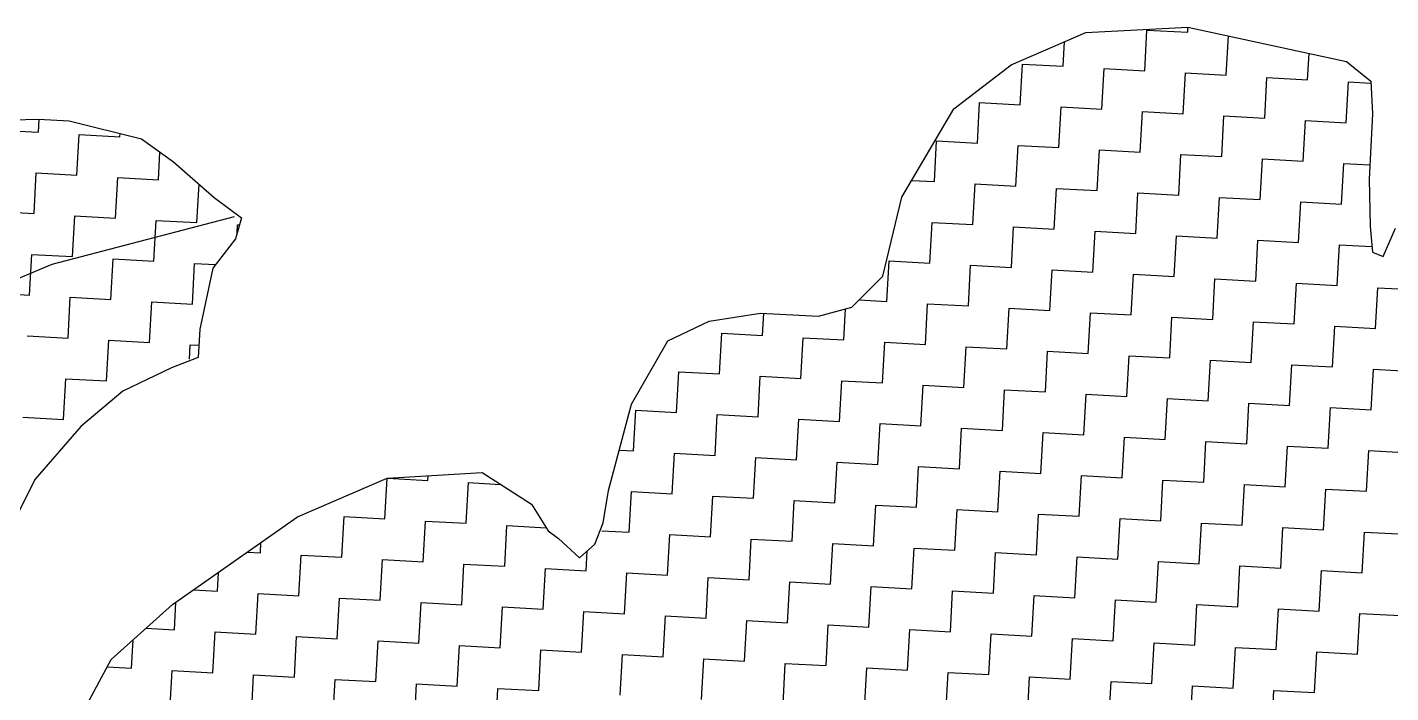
# Model space of a CAD drawing. Header units: metres. Extents: x 277693 to 280943, y 2038920 to 2043234.
# Drawn here: x 279403.3 to 279825, y 2040965.1 to 2041171.1 of the extents above; entities that cross this region are included whole.
import ezdxf

# ---------------------------------------------------------------- set-up
doc = ezdxf.new("R2010")
doc.units = ezdxf.units.M
doc.header["$MEASUREMENT"] = 0
doc.layers.add('LINE_WATER', color=4, linetype='Continuous')
doc.layers.add('POLY_HATCH', color=12, linetype='Continuous')

# ---------------------------------------------------------------- blocks, each defined once
blk = doc.blocks.new('344')
at = {"layer": 'LINE_WATER', "ltscale": 10}
for p, q in [((279411.02, 2041097.71), (279467.35, 2041112.5)), ((279382.61, 2041085.86), (279411.02, 2041097.71))]:
    blk.add_line(p, q, dxfattribs=at)
at = {"layer": 'POLY_HATCH'}
for p, q in [((279707.56, 2041159.43), (279730.65, 2041169.42)), ((279730.65, 2041169.42), (279762.29, 2041171.05)), ((279762.29, 2041171.05), (279811.29, 2041160.46)), ((279811.29, 2041160.46), (279818.85, 2041154.42)), ((279689.9, 2041145.76), (279707.56, 2041159.43)), ((279818.85, 2041154.42), (279819.41, 2041144.25)), ((279673.75, 2041118.49), (279689.9, 2041145.76)), ((279819.41, 2041144.25), (279818.3, 2041124.04)), ((279398.7, 2041142.36), (279406.77, 2041142.65)), ((279406.77, 2041142.65), (279416.27, 2041142.13)), ((279416.27, 2041142.13), (279438.66, 2041136.5)), ((279438.66, 2041136.5), (279448.52, 2041129.37)), ((279448.52, 2041129.37), (279461.1, 2041118.42)), ((279818.3, 2041124.04), (279818.62, 2041109.38)), ((279461.1, 2041118.42), (279469.55, 2041112.1)), ((279667.89, 2041094.04), (279673.75, 2041118.49)), ((279469.55, 2041112.1), (279467.72, 2041105.61)), ((279467.72, 2041105.61), (279460.63, 2041096.49)), ((279818.62, 2041109.38), (279819.31, 2041101.46)), ((279822.61, 2041100.15), (279826.48, 2041108.94)), ((279819.31, 2041101.46), (279822.61, 2041100.15)), ((279460.63, 2041096.49), (279456.66, 2041077.67)), ((279658.35, 2041084.43), (279667.89, 2041094.04)), ((279648.05, 2041081.62), (279658.35, 2041084.43)), ((279614.16, 2041080.11), (279630.07, 2041082.61)), ((279630.07, 2041082.61), (279648.05, 2041081.62)), ((279456.66, 2041077.67), (279456.18, 2041068.92)), ((279601.43, 2041074.05), (279614.16, 2041080.11)), ((279590.2, 2041054.4), (279601.43, 2041074.05)), ((279456.18, 2041068.92), (279447.94, 2041065.71)), ((279447.94, 2041065.71), (279432.89, 2041058.49)), ((279432.89, 2041058.49), (279419.84, 2041047.49)), ((279583.1, 2041027.76), (279590.2, 2041054.4)), ((279419.84, 2041047.49), (279405.73, 2041031.25)), ((279405.73, 2041031.25), (279395.03, 2041009.88)), ((279486.86, 2041019.56), (279514.56, 2041031.54)), ((279514.56, 2041031.54), (279543.96, 2041033.3)), ((279543.96, 2041033.3), (279559.19, 2041023.45)), ((279581.42, 2041017.72), (279583.1, 2041027.76)), ((279559.19, 2041023.45), (279564.38, 2041015.28)), ((279448.17, 2040992.41), (279486.86, 2041019.56)), ((279578.8, 2041011.11), (279581.42, 2041017.72)), ((279564.38, 2041015.28), (279567.63, 2041012.85)), ((279567.63, 2041012.85), (279574.06, 2041006.86)), ((279574.06, 2041006.86), (279578.8, 2041011.11)), ((279429.21, 2040975.43), (279448.17, 2040992.41)), ((279411.62, 2040942.61), (279429.21, 2040975.43))]:
    blk.add_line(p, q, dxfattribs=at)
at = {"layer": 'POLY_HATCH', "linetype": 'Continuous'}
for p, q in [((279748.91, 2041157.6), (279749.61, 2041170.19)), ((279749.61, 2041170.19), (279762.2, 2041169.5)), ((279762.2, 2041169.5), (279762.29, 2041171.05)), ((279723.72, 2041158.99), (279724.14, 2041166.6)), ((279774.11, 2041156.21), (279774.78, 2041168.35)), ((279799.3, 2041154.82), (279799.75, 2041162.96)), ((279710.43, 2041147.09), (279711.13, 2041159.68)), ((279711.13, 2041159.68), (279723.72, 2041158.99)), ((279735.62, 2041145.7), (279736.32, 2041158.29)), ((279736.32, 2041158.29), (279748.91, 2041157.6)), ((279760.82, 2041144.31), (279761.51, 2041156.9)), ((279761.51, 2041156.9), (279774.11, 2041156.21)), ((279786.01, 2041142.92), (279786.7, 2041155.52)), ((279786.7, 2041155.52), (279799.3, 2041154.82)), ((279811.2, 2041141.53), (279811.89, 2041154.13)), ((279811.89, 2041154.13), (279818.88, 2041153.74)), ((279697.14, 2041135.19), (279697.84, 2041147.78)), ((279697.84, 2041147.78), (279710.43, 2041147.09)), ((279722.33, 2041133.8), (279723.03, 2041146.39)), ((279723.03, 2041146.39), (279735.62, 2041145.7)), ((279747.53, 2041132.41), (279748.22, 2041145)), ((279748.22, 2041145), (279760.82, 2041144.31)), ((279772.72, 2041131.02), (279773.41, 2041143.61)), ((279773.41, 2041143.61), (279786.01, 2041142.92)), ((279394.16, 2041139.26), (279406.76, 2041138.57)), ((279406.76, 2041138.57), (279406.98, 2041142.64)), ((279797.91, 2041129.63), (279798.6, 2041142.23)), ((279798.6, 2041142.23), (279811.2, 2041141.53)), ((279418.66, 2041125.28), (279419.35, 2041137.87)), ((279419.35, 2041137.87), (279431.95, 2041137.18)), ((279431.95, 2041137.18), (279432, 2041138.17)), ((279683.85, 2041123.29), (279684.55, 2041135.88)), ((279684.55, 2041135.88), (279697.14, 2041135.19)), ((279443.85, 2041123.89), (279444.32, 2041132.41)), ((279709.04, 2041121.9), (279709.74, 2041134.49)), ((279709.74, 2041134.49), (279722.33, 2041133.8)), ((279734.24, 2041120.51), (279734.93, 2041133.1)), ((279734.93, 2041133.1), (279747.53, 2041132.41)), ((279759.43, 2041119.12), (279760.12, 2041131.71)), ((279760.12, 2041131.71), (279772.72, 2041131.02)), ((279784.62, 2041117.73), (279785.31, 2041130.32)), ((279785.31, 2041130.32), (279797.91, 2041129.63)), ((279809.81, 2041116.34), (279810.5, 2041128.94)), ((279810.5, 2041128.94), (279818.54, 2041128.49)), ((279405.37, 2041113.38), (279406.06, 2041125.97)), ((279406.06, 2041125.97), (279418.66, 2041125.28)), ((279430.56, 2041111.99), (279431.25, 2041124.58)), ((279431.25, 2041124.58), (279443.85, 2041123.89)), ((279455.75, 2041110.6), (279456.4, 2041122.51)), ((279676.82, 2041123.67), (279683.85, 2041123.29)), ((279695.75, 2041110), (279696.45, 2041122.59)), ((279696.45, 2041122.59), (279709.04, 2041121.9)), ((279720.95, 2041108.61), (279721.64, 2041121.2)), ((279721.64, 2041121.2), (279734.24, 2041120.51)), ((279746.14, 2041107.22), (279746.83, 2041119.81)), ((279746.83, 2041119.81), (279759.43, 2041119.12)), ((279771.33, 2041105.83), (279772.02, 2041118.42)), ((279772.02, 2041118.42), (279784.62, 2041117.73)), ((279392.77, 2041114.07), (279405.37, 2041113.38)), ((279796.52, 2041104.44), (279797.21, 2041117.03)), ((279797.21, 2041117.03), (279809.81, 2041116.34)), ((279417.27, 2041100.09), (279417.96, 2041112.68)), ((279417.96, 2041112.68), (279430.56, 2041111.99)), ((279442.46, 2041098.7), (279443.15, 2041111.29)), ((279443.15, 2041111.29), (279455.75, 2041110.6)), ((279468.2, 2041107.31), (279468.34, 2041109.91)), ((279468.34, 2041109.91), (279468.92, 2041109.87)), ((279682.46, 2041098.1), (279683.16, 2041110.69)), ((279683.16, 2041110.69), (279695.75, 2041110)), ((279707.66, 2041096.71), (279708.35, 2041109.3)), ((279708.35, 2041109.3), (279720.95, 2041108.61)), ((279732.85, 2041095.32), (279733.54, 2041107.91)), ((279733.54, 2041107.91), (279746.14, 2041107.22)), ((279758.04, 2041093.93), (279758.73, 2041106.52)), ((279758.73, 2041106.52), (279771.33, 2041105.83)), ((279783.23, 2041092.54), (279783.92, 2041105.13)), ((279783.92, 2041105.13), (279796.52, 2041104.44)), ((279808.42, 2041091.15), (279809.11, 2041103.74)), ((279809.11, 2041103.74), (279819.16, 2041103.19)), ((279403.98, 2041088.19), (279404.67, 2041100.78)), ((279404.67, 2041100.78), (279417.27, 2041100.09)), ((279429.17, 2041086.8), (279429.86, 2041099.39)), ((279429.86, 2041099.39), (279442.46, 2041098.7)), ((279454.36, 2041085.41), (279455.05, 2041098)), ((279455.05, 2041098), (279461.53, 2041097.65)), ((279669.17, 2041086.19), (279669.87, 2041098.79)), ((279669.87, 2041098.79), (279682.46, 2041098.1)), ((279694.37, 2041084.81), (279695.06, 2041097.4)), ((279695.06, 2041097.4), (279707.66, 2041096.71)), ((279719.56, 2041083.42), (279720.25, 2041096.01)), ((279720.25, 2041096.01), (279732.85, 2041095.32)), ((279744.75, 2041082.03), (279745.44, 2041094.62)), ((279745.44, 2041094.62), (279758.04, 2041093.93)), ((279769.94, 2041080.64), (279770.63, 2041093.23)), ((279770.63, 2041093.23), (279783.23, 2041092.54)), ((279391.38, 2041088.88), (279403.98, 2041088.19)), ((279795.13, 2041079.25), (279795.82, 2041091.84)), ((279795.82, 2041091.84), (279808.42, 2041091.15)), ((279820.32, 2041077.86), (279821.01, 2041090.45)), ((279821.01, 2041090.45), (279833.61, 2041089.76)), ((279415.88, 2041074.9), (279416.57, 2041087.49)), ((279416.57, 2041087.49), (279429.17, 2041086.8)), ((279441.07, 2041073.51), (279441.76, 2041086.1)), ((279441.76, 2041086.1), (279454.36, 2041085.41)), ((279660.57, 2041086.67), (279669.17, 2041086.19)), ((279681.08, 2041072.9), (279681.77, 2041085.5)), ((279681.77, 2041085.5), (279694.37, 2041084.81)), ((279630.69, 2041075.68), (279631.07, 2041082.56)), ((279655.88, 2041074.29), (279656.41, 2041083.9)), ((279706.27, 2041071.52), (279706.96, 2041084.11)), ((279706.96, 2041084.11), (279719.56, 2041083.42)), ((279731.46, 2041070.13), (279732.15, 2041082.72)), ((279732.15, 2041082.72), (279744.75, 2041082.03)), ((279756.65, 2041068.74), (279757.34, 2041081.33)), ((279757.34, 2041081.33), (279769.94, 2041080.64)), ((279617.4, 2041063.78), (279618.1, 2041076.38)), ((279618.1, 2041076.38), (279630.69, 2041075.68)), ((279781.84, 2041067.35), (279782.53, 2041079.94)), ((279782.53, 2041079.94), (279795.13, 2041079.25)), ((279807.03, 2041065.96), (279807.72, 2041078.55)), ((279807.72, 2041078.55), (279820.32, 2041077.86)), ((279403.28, 2041075.59), (279415.88, 2041074.9)), ((279427.78, 2041061.61), (279428.47, 2041074.2)), ((279428.47, 2041074.2), (279441.07, 2041073.51)), ((279453.42, 2041068.34), (279453.66, 2041072.81)), ((279453.66, 2041072.81), (279456.38, 2041072.66)), ((279642.59, 2041062.39), (279643.29, 2041074.99)), ((279643.29, 2041074.99), (279655.88, 2041074.29)), ((279667.79, 2041061), (279668.48, 2041073.6)), ((279668.48, 2041073.6), (279681.08, 2041072.9)), ((279692.98, 2041059.61), (279693.67, 2041072.21)), ((279693.67, 2041072.21), (279706.27, 2041071.52)), ((279718.17, 2041058.23), (279718.86, 2041070.82)), ((279718.86, 2041070.82), (279731.46, 2041070.13)), ((279743.36, 2041056.84), (279744.05, 2041069.43)), ((279744.05, 2041069.43), (279756.65, 2041068.74)), ((279768.55, 2041055.45), (279769.24, 2041068.04)), ((279769.24, 2041068.04), (279781.84, 2041067.35)), ((279604.11, 2041051.88), (279604.81, 2041064.48)), ((279604.81, 2041064.48), (279617.4, 2041063.78)), ((279793.74, 2041054.06), (279794.43, 2041066.65)), ((279794.43, 2041066.65), (279807.03, 2041065.96)), ((279818.93, 2041052.67), (279819.62, 2041065.26)), ((279819.62, 2041065.26), (279832.22, 2041064.57)), ((279414.49, 2041049.71), (279415.18, 2041062.3)), ((279415.18, 2041062.3), (279427.78, 2041061.61)), ((279629.3, 2041050.49), (279630, 2041063.09)), ((279630, 2041063.09), (279642.59, 2041062.39)), ((279654.49, 2041049.1), (279655.19, 2041061.7)), ((279655.19, 2041061.7), (279667.79, 2041061)), ((279679.69, 2041047.71), (279680.38, 2041060.31)), ((279680.38, 2041060.31), (279692.98, 2041059.61)), ((279704.88, 2041046.32), (279705.57, 2041058.92)), ((279705.57, 2041058.92), (279718.17, 2041058.23)), ((279730.07, 2041044.94), (279730.76, 2041057.53)), ((279730.76, 2041057.53), (279743.36, 2041056.84)), ((279755.26, 2041043.55), (279755.95, 2041056.14)), ((279755.95, 2041056.14), (279768.55, 2041055.45)), ((279590.82, 2041039.98), (279591.52, 2041052.58)), ((279591.52, 2041052.58), (279604.11, 2041051.88)), ((279616.01, 2041038.59), (279616.71, 2041051.19)), ((279616.71, 2041051.19), (279629.3, 2041050.49)), ((279780.45, 2041042.16), (279781.14, 2041054.75)), ((279781.14, 2041054.75), (279793.74, 2041054.06)), ((279805.64, 2041040.77), (279806.33, 2041053.36)), ((279806.33, 2041053.36), (279818.93, 2041052.67)), ((279401.89, 2041050.4), (279414.49, 2041049.71)), ((279641.2, 2041037.2), (279641.9, 2041049.8)), ((279641.9, 2041049.8), (279654.49, 2041049.1)), ((279666.4, 2041035.81), (279667.09, 2041048.41)), ((279667.09, 2041048.41), (279679.69, 2041047.71)), ((279691.59, 2041034.42), (279692.28, 2041047.02)), ((279692.28, 2041047.02), (279704.88, 2041046.32)), ((279716.78, 2041033.03), (279717.47, 2041045.63)), ((279717.47, 2041045.63), (279730.07, 2041044.94)), ((279741.97, 2041031.65), (279742.66, 2041044.24)), ((279742.66, 2041044.24), (279755.26, 2041043.55)), ((279767.16, 2041030.26), (279767.85, 2041042.85)), ((279767.85, 2041042.85), (279780.45, 2041042.16)), ((279586.42, 2041040.22), (279590.82, 2041039.98)), ((279602.72, 2041026.69), (279603.42, 2041039.29)), ((279603.42, 2041039.29), (279616.01, 2041038.59)), ((279792.35, 2041028.87), (279793.04, 2041041.46)), ((279793.04, 2041041.46), (279805.64, 2041040.77)), ((279817.54, 2041027.48), (279818.24, 2041040.07)), ((279818.24, 2041040.07), (279830.83, 2041039.38)), ((279627.91, 2041025.3), (279628.61, 2041037.9)), ((279628.61, 2041037.9), (279641.2, 2041037.2)), ((279653.11, 2041023.91), (279653.8, 2041036.51)), ((279653.8, 2041036.51), (279666.4, 2041035.81)), ((279678.3, 2041022.52), (279678.99, 2041035.12)), ((279678.99, 2041035.12), (279691.59, 2041034.42)), ((279513.86, 2041018.96), (279514.56, 2041031.54)), ((279514.66, 2041031.55), (279527.15, 2041030.86)), ((279527.15, 2041030.86), (279527.23, 2041032.3)), ((279539.05, 2041017.57), (279539.75, 2041030.16)), ((279539.75, 2041030.16), (279549.65, 2041029.62)), ((279703.49, 2041021.13), (279704.18, 2041033.73)), ((279704.18, 2041033.73), (279716.78, 2041033.03)), ((279728.68, 2041019.74), (279729.37, 2041032.34)), ((279729.37, 2041032.34), (279741.97, 2041031.65)), ((279753.87, 2041018.36), (279754.56, 2041030.95)), ((279754.56, 2041030.95), (279767.16, 2041030.26)), ((279589.43, 2041014.79), (279590.13, 2041027.39)), ((279590.13, 2041027.39), (279602.72, 2041026.69)), ((279614.62, 2041013.4), (279615.32, 2041026)), ((279615.32, 2041026), (279627.91, 2041025.3)), ((279779.06, 2041016.97), (279779.75, 2041029.56)), ((279779.75, 2041029.56), (279792.35, 2041028.87)), ((279804.25, 2041015.58), (279804.94, 2041028.17)), ((279804.94, 2041028.17), (279817.54, 2041027.48)), ((279639.82, 2041012.01), (279640.51, 2041024.61)), ((279640.51, 2041024.61), (279653.11, 2041023.91)), ((279665.01, 2041010.62), (279665.7, 2041023.22)), ((279665.7, 2041023.22), (279678.3, 2041022.52)), ((279690.2, 2041009.23), (279690.89, 2041021.83)), ((279690.89, 2041021.83), (279703.49, 2041021.13)), ((279500.57, 2041007.06), (279501.27, 2041019.65)), ((279501.27, 2041019.65), (279513.86, 2041018.96)), ((279525.76, 2041005.67), (279526.46, 2041018.26)), ((279526.46, 2041018.26), (279539.05, 2041017.57)), ((279715.39, 2041007.84), (279716.08, 2041020.44)), ((279716.08, 2041020.44), (279728.68, 2041019.74)), ((279740.58, 2041006.45), (279741.27, 2041019.05)), ((279741.27, 2041019.05), (279753.87, 2041018.36)), ((279765.77, 2041005.07), (279766.46, 2041017.66)), ((279766.46, 2041017.66), (279779.06, 2041016.97)), ((279550.95, 2041004.28), (279551.65, 2041016.87)), ((279551.65, 2041016.87), (279563.79, 2041016.2)), ((279581, 2041015.26), (279589.43, 2041014.79)), ((279601.33, 2041001.5), (279602.03, 2041014.1)), ((279602.03, 2041014.1), (279614.62, 2041013.4)), ((279626.53, 2041000.11), (279627.22, 2041012.71)), ((279627.22, 2041012.71), (279639.82, 2041012.01)), ((279790.96, 2041003.68), (279791.65, 2041016.27)), ((279791.65, 2041016.27), (279804.25, 2041015.58)), ((279816.15, 2041002.29), (279816.85, 2041014.88)), ((279816.85, 2041014.88), (279829.44, 2041014.19)), ((279471.35, 2041008.67), (279475.38, 2041008.45)), ((279475.38, 2041008.45), (279475.56, 2041011.62)), ((279576.14, 2041002.89), (279576.48, 2041009.03)), ((279651.72, 2040998.72), (279652.41, 2041011.32)), ((279652.41, 2041011.32), (279665.01, 2041010.62)), ((279676.91, 2040997.33), (279677.6, 2041009.93)), ((279677.6, 2041009.93), (279690.2, 2041009.23)), ((279702.1, 2040995.94), (279702.79, 2041008.54)), ((279702.79, 2041008.54), (279715.39, 2041007.84)), ((279487.28, 2040995.16), (279487.98, 2041007.75)), ((279487.98, 2041007.75), (279500.57, 2041007.06)), ((279512.47, 2040993.77), (279513.17, 2041006.36)), ((279513.17, 2041006.36), (279525.76, 2041005.67)), ((279537.66, 2040992.38), (279538.36, 2041004.97)), ((279538.36, 2041004.97), (279550.95, 2041004.28)), ((279727.29, 2040994.55), (279727.98, 2041007.15)), ((279727.98, 2041007.15), (279740.58, 2041006.45)), ((279752.48, 2040993.16), (279753.17, 2041005.76)), ((279753.17, 2041005.76), (279765.77, 2041005.07)), ((279777.67, 2040991.78), (279778.36, 2041004.37)), ((279778.36, 2041004.37), (279790.96, 2041003.68)), ((279462.09, 2040996.55), (279462.41, 2041002.4)), ((279562.85, 2040990.99), (279563.55, 2041003.58)), ((279563.55, 2041003.58), (279576.14, 2041002.89)), ((279588.04, 2040989.6), (279588.74, 2041002.2)), ((279588.74, 2041002.2), (279601.33, 2041001.5)), ((279613.24, 2040988.21), (279613.93, 2041000.81)), ((279613.93, 2041000.81), (279626.53, 2041000.11)), ((279802.86, 2040990.39), (279803.56, 2041002.98)), ((279803.56, 2041002.98), (279816.15, 2041002.29)), ((279454.66, 2040996.96), (279462.09, 2040996.55)), ((279473.99, 2040983.26), (279474.69, 2040995.85)), ((279474.69, 2040995.85), (279487.28, 2040995.16)), ((279638.43, 2040986.82), (279639.12, 2040999.42)), ((279639.12, 2040999.42), (279651.72, 2040998.72)), ((279663.62, 2040985.43), (279664.31, 2040998.03)), ((279664.31, 2040998.03), (279676.91, 2040997.33)), ((279688.81, 2040984.04), (279689.5, 2040996.64)), ((279689.5, 2040996.64), (279702.1, 2040995.94)), ((279448.8, 2040984.65), (279449.27, 2040993.18)), ((279499.18, 2040981.87), (279499.88, 2040994.46)), ((279499.88, 2040994.46), (279512.47, 2040993.77)), ((279524.37, 2040980.48), (279525.07, 2040993.07)), ((279525.07, 2040993.07), (279537.66, 2040992.38)), ((279549.56, 2040979.09), (279550.26, 2040991.68)), ((279550.26, 2040991.68), (279562.85, 2040990.99)), ((279714, 2040982.65), (279714.69, 2040995.25)), ((279714.69, 2040995.25), (279727.29, 2040994.55)), ((279739.19, 2040981.26), (279739.88, 2040993.86)), ((279739.88, 2040993.86), (279752.48, 2040993.16)), ((279764.38, 2040979.87), (279765.07, 2040992.47)), ((279765.07, 2040992.47), (279777.67, 2040991.78)), ((279574.75, 2040977.7), (279575.45, 2040990.29)), ((279575.45, 2040990.29), (279588.04, 2040989.6)), ((279599.95, 2040976.31), (279600.64, 2040988.91)), ((279600.64, 2040988.91), (279613.24, 2040988.21)), ((279625.14, 2040974.92), (279625.83, 2040987.52)), ((279625.83, 2040987.52), (279638.43, 2040986.82)), ((279789.57, 2040978.49), (279790.27, 2040991.08)), ((279790.27, 2040991.08), (279802.86, 2040990.39)), ((279814.76, 2040977.1), (279815.46, 2040989.69)), ((279815.46, 2040989.69), (279828.05, 2040989)), ((279440.04, 2040985.13), (279448.8, 2040984.65)), ((279460.7, 2040971.36), (279461.4, 2040983.95)), ((279461.4, 2040983.95), (279473.99, 2040983.26)), ((279650.33, 2040973.53), (279651.02, 2040986.13)), ((279651.02, 2040986.13), (279663.62, 2040985.43)), ((279675.52, 2040972.14), (279676.21, 2040984.74)), ((279676.21, 2040984.74), (279688.81, 2040984.04)), ((279700.71, 2040970.75), (279701.4, 2040983.35)), ((279701.4, 2040983.35), (279714, 2040982.65)), ((279435.51, 2040972.75), (279435.99, 2040981.51)), ((279485.89, 2040969.97), (279486.59, 2040982.56)), ((279486.59, 2040982.56), (279499.18, 2040981.87)), ((279511.08, 2040968.58), (279511.78, 2040981.17)), ((279511.78, 2040981.17), (279524.37, 2040980.48)), ((279536.27, 2040967.19), (279536.97, 2040979.78)), ((279536.97, 2040979.78), (279549.56, 2040979.09)), ((279725.9, 2040969.36), (279726.59, 2040981.96)), ((279726.59, 2040981.96), (279739.19, 2040981.26)), ((279751.09, 2040967.97), (279751.78, 2040980.57)), ((279751.78, 2040980.57), (279764.38, 2040979.87)), ((279776.28, 2040966.58), (279776.98, 2040979.18)), ((279776.98, 2040979.18), (279789.57, 2040978.49)), ((279561.46, 2040965.8), (279562.16, 2040978.39)), ((279562.16, 2040978.39), (279574.75, 2040977.7)), ((279586.66, 2040964.41), (279587.35, 2040977)), ((279587.35, 2040977), (279599.95, 2040976.31)), ((279611.85, 2040963.02), (279612.54, 2040975.62)), ((279612.54, 2040975.62), (279625.14, 2040974.92)), ((279801.47, 2040965.19), (279802.17, 2040977.79)), ((279802.17, 2040977.79), (279814.76, 2040977.1)), ((279427.99, 2040973.16), (279435.51, 2040972.75)), ((279447.41, 2040959.46), (279448.11, 2040972.05)), ((279448.11, 2040972.05), (279460.7, 2040971.36)), ((279472.6, 2040958.07), (279473.3, 2040970.66)), ((279473.3, 2040970.66), (279485.89, 2040969.97)), ((279637.04, 2040961.63), (279637.73, 2040974.23)), ((279637.73, 2040974.23), (279650.33, 2040973.53)), ((279662.23, 2040960.24), (279662.92, 2040972.84)), ((279662.92, 2040972.84), (279675.52, 2040972.14)), ((279687.42, 2040958.85), (279688.11, 2040971.45)), ((279688.11, 2040971.45), (279700.71, 2040970.75)), ((279497.79, 2040956.68), (279498.49, 2040969.27)), ((279498.49, 2040969.27), (279511.08, 2040968.58)), ((279522.98, 2040955.29), (279523.68, 2040967.88)), ((279523.68, 2040967.88), (279536.27, 2040967.19)), ((279548.17, 2040953.9), (279548.87, 2040966.49)), ((279548.87, 2040966.49), (279561.46, 2040965.8)), ((279712.61, 2040957.46), (279713.3, 2040970.06)), ((279713.3, 2040970.06), (279725.9, 2040969.36)), ((279737.8, 2040956.07), (279738.49, 2040968.67)), ((279738.49, 2040968.67), (279751.09, 2040967.97)), ((279762.99, 2040954.68), (279763.69, 2040967.28)), ((279763.69, 2040967.28), (279776.28, 2040966.58)), ((279788.18, 2040953.29), (279788.88, 2040965.89)), ((279788.88, 2040965.89), (279801.47, 2040965.19))]:
    blk.add_line(p, q, dxfattribs=at)

msp = doc.modelspace()

# ---------------------------------------------------------------- block references
msp.add_blockref('344', (0, 0))

doc.saveas('drawing.dxf')
